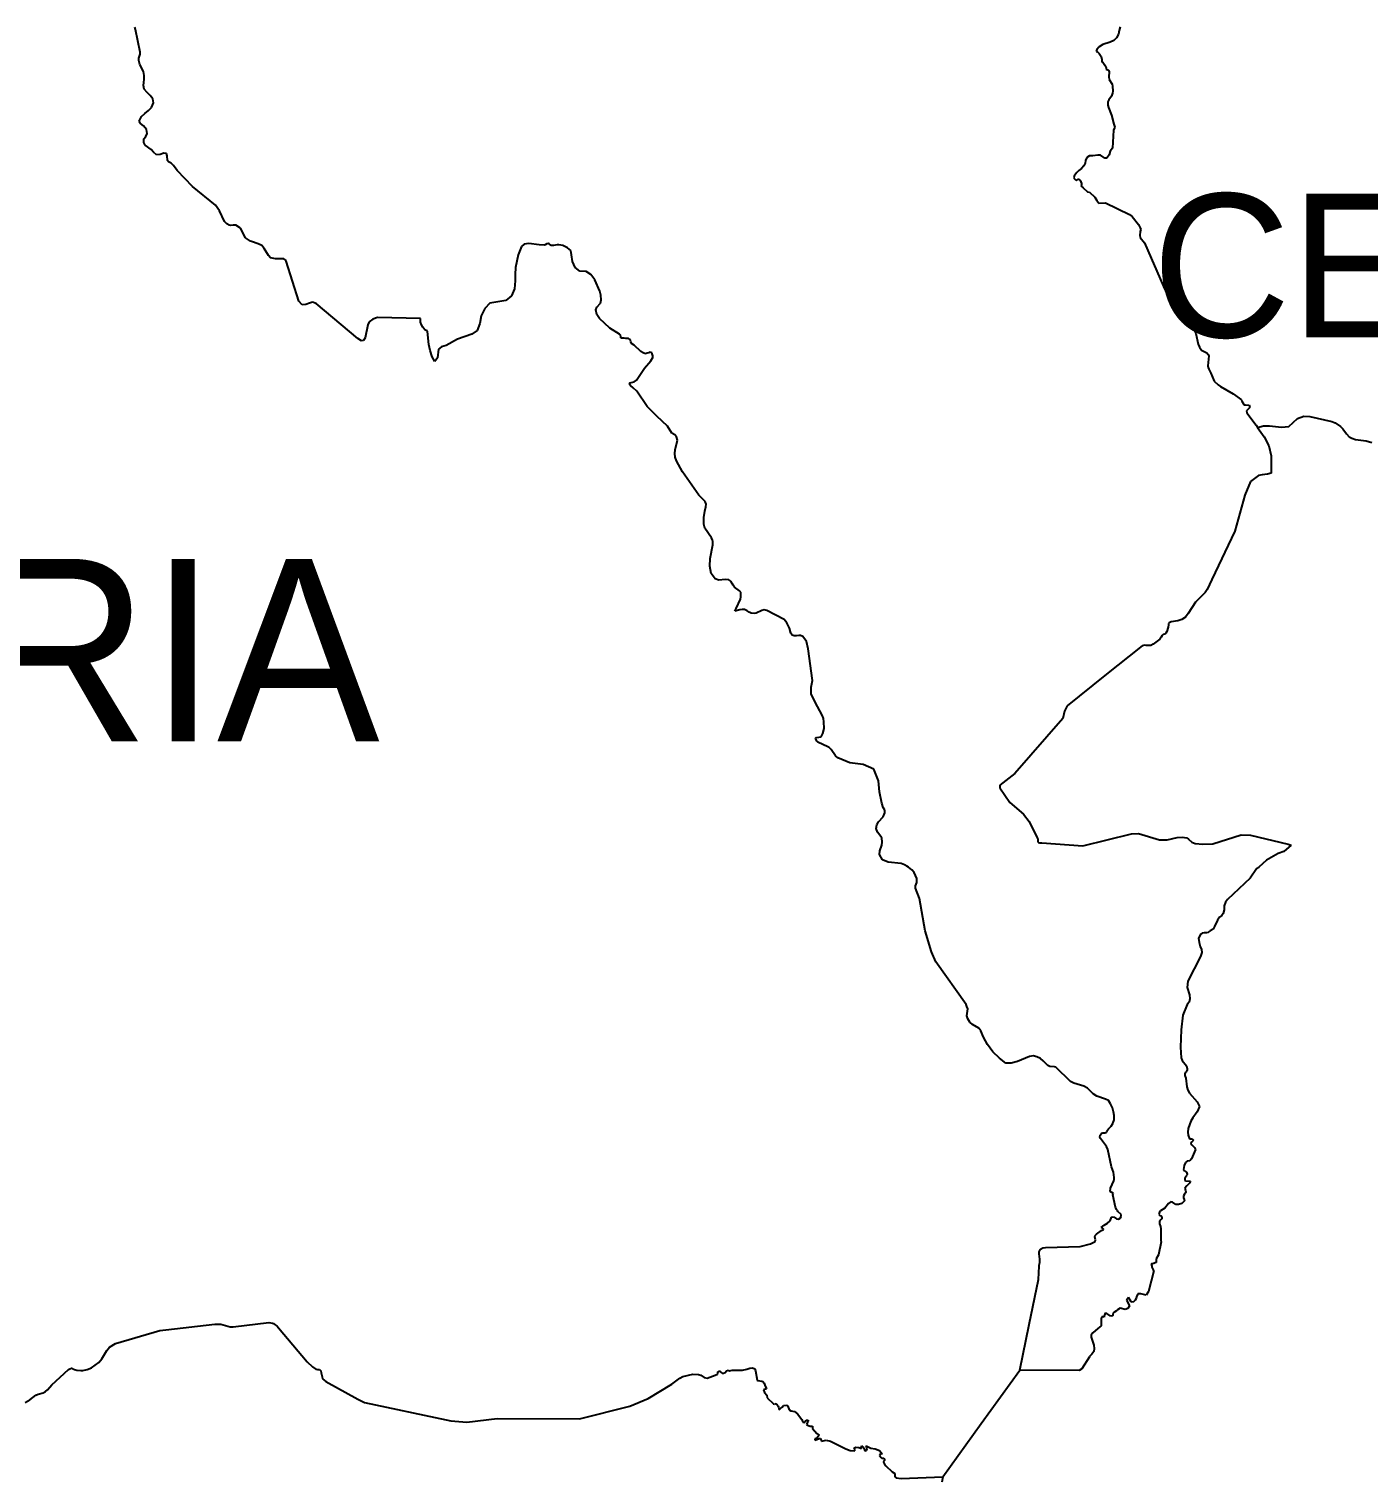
# Model space of a CAD drawing. Header units: metres. Extents: x 0 to 1325, y -1 to 773.
# Drawn here: x 692.54 to 721.92, y 335.6 to 367.42 of the extents above; entities that cross this region are included whole.
import ezdxf
from ezdxf.enums import TextEntityAlignment as Align

# ---------------------------------------------------------------- set-up
doc = ezdxf.new("R2010")
doc.units = ezdxf.units.M

msp = doc.modelspace()

# ---------------------------------------------------------------- linework, layer by layer
at = {"layer": 'SCORE'}
for points in [[(694.88, 367.408), (694.86, 367.458)], [(694.98, 366.908), (694.88, 367.408)], [(716.39, 367.228), (716.33, 367.168)], [(716.43, 367.308), (716.39, 367.228)], [(716.45, 367.388), (716.43, 367.308)], [(716.47, 367.468), (716.45, 367.388)], [(694.98, 366.868), (694.98, 366.908)], [(715.96, 366.968), (715.94, 366.928)], [(715.94, 366.928), (715.97, 366.918)], [(716.01, 367.028), (715.96, 366.968)], [(715.97, 366.918), (716.01, 366.878)], [(716.09, 367.078), (716.01, 367.028)], [(716.25, 367.128), (716.09, 367.078)], [(716.33, 367.168), (716.25, 367.128)], [(694.95, 366.778), (694.98, 366.868)], [(694.95, 366.728), (694.95, 366.778)], [(694.97, 366.638), (694.95, 366.728)], [(695.05, 366.488), (694.97, 366.638)], [(716.01, 366.878), (716.05, 366.818)], [(716.05, 366.818), (716.07, 366.748)], [(716.07, 366.748), (716.07, 366.698)], [(716.07, 366.698), (716.09, 366.688)], [(716.09, 366.688), (716.13, 366.628)], [(716.13, 366.628), (716.16, 366.568)], [(716.16, 366.568), (716.16, 366.538)], [(695.07, 366.398), (695.05, 366.488)], [(695.06, 366.248), (695.07, 366.318)], [(695.07, 366.318), (695.07, 366.398)], [(716.16, 366.538), (716.21, 366.518)], [(716.21, 366.518), (716.23, 366.478)], [(716.23, 366.478), (716.22, 366.368)], [(716.22, 366.368), (716.23, 366.308)], [(716.23, 366.308), (716.29, 366.208)], [(695.05, 366.178), (695.06, 366.248)], [(695.07, 366.098), (695.05, 366.178)], [(695.13, 366.028), (695.07, 366.098)], [(695.2, 365.958), (695.13, 366.028)], [(695.26, 365.888), (695.2, 365.958)], [(716.28, 365.948), (716.22, 365.868)], [(716.3, 366.008), (716.28, 365.948)], [(716.29, 366.208), (716.3, 366.168)], [(716.3, 366.168), (716.31, 366.058)], [(716.31, 366.058), (716.3, 366.008)], [(695.08, 365.568), (695.16, 365.628)], [(695.16, 365.628), (695.23, 365.698)], [(695.23, 365.698), (695.27, 365.798)], [(695.27, 365.798), (695.26, 365.888)], [(716.22, 365.868), (716.2, 365.818)], [(716.2, 365.818), (716.2, 365.748)], [(716.2, 365.748), (716.21, 365.698)], [(716.21, 365.698), (716.28, 365.528)], [(694.96, 365.398), (695.01, 365.498)], [(694.99, 365.348), (694.96, 365.398)], [(695.05, 365.298), (694.99, 365.348)], [(695.01, 365.498), (695.08, 365.568)], [(695.12, 365.218), (695.05, 365.298)], [(716.28, 365.528), (716.33, 365.328)], [(716.33, 365.328), (716.35, 365.268)], [(695.06, 365.008), (695.1, 365.058)], [(695.06, 364.928), (695.06, 365.008)], [(695.1, 365.058), (695.13, 365.128)], [(695.13, 365.128), (695.12, 365.218)], [(716.32, 365.198), (716.3, 364.808)], [(716.35, 365.268), (716.32, 365.198)], [(695.09, 364.868), (695.06, 364.928)], [(695.22, 364.778), (695.09, 364.868)], [(695.27, 364.718), (695.22, 364.778)], [(695.34, 364.658), (695.27, 364.718)], [(695.42, 364.668), (695.34, 364.658)], [(695.5, 364.698), (695.42, 364.668)], [(695.56, 364.688), (695.5, 364.698)], [(695.57, 364.638), (695.56, 364.688)], [(716.23, 364.658), (716.18, 364.588)], [(716.25, 364.738), (716.23, 364.658)], [(716.3, 364.808), (716.25, 364.738)], [(695.58, 364.538), (695.57, 364.638)], [(695.6, 364.508), (695.58, 364.538)], [(695.66, 364.478), (695.6, 364.508)], [(695.71, 364.428), (695.66, 364.478)], [(695.79, 364.318), (695.71, 364.428)], [(715.62, 364.358), (715.56, 364.318)], [(715.67, 364.418), (715.62, 364.358)], [(715.7, 364.478), (715.67, 364.418)], [(715.71, 364.538), (715.7, 364.478)], [(715.74, 364.598), (715.71, 364.538)], [(715.8, 364.638), (715.74, 364.598)], [(715.87, 364.638), (715.8, 364.638)], [(715.98, 364.648), (715.87, 364.638)], [(716.04, 364.648), (715.98, 364.648)], [(716.13, 364.588), (716.04, 364.648)], [(716.18, 364.588), (716.13, 364.588)], [(696.13, 363.968), (695.79, 364.318)], [(715.46, 364.188), (715.45, 364.158)], [(715.45, 364.158), (715.46, 364.138)], [(715.49, 364.238), (715.46, 364.188)], [(715.46, 364.138), (715.49, 364.108)], [(715.52, 364.268), (715.49, 364.238)], [(715.49, 364.108), (715.51, 364.098)], [(715.51, 364.098), (715.55, 364.128)], [(715.56, 364.318), (715.52, 364.268)], [(715.55, 364.128), (715.57, 364.128)], [(715.57, 364.128), (715.58, 364.118)], [(715.58, 364.118), (715.6, 364.088)], [(715.6, 364.088), (715.61, 364.068)], [(715.61, 364.068), (715.62, 364.028)], [(715.62, 364.028), (715.62, 364.008)], [(696.63, 363.558), (696.13, 363.968)], [(715.62, 363.988), (715.61, 363.978)], [(715.61, 363.978), (715.66, 363.938)], [(715.62, 364.008), (715.62, 363.988)], [(715.66, 363.938), (715.75, 363.848)], [(715.75, 363.848), (715.8, 363.838)], [(715.8, 363.838), (715.91, 363.728)], [(715.91, 363.728), (715.96, 363.658)], [(696.72, 363.428), (696.63, 363.558)], [(696.83, 363.198), (696.72, 363.428)], [(715.96, 363.658), (716, 363.598)], [(716, 363.598), (716.15, 363.608)], [(716.15, 363.608), (716.67, 363.348)], [(696.88, 363.148), (696.83, 363.198)], [(696.93, 363.118), (696.88, 363.148)], [(696.97, 363.108), (696.93, 363.118)], [(697.02, 363.118), (696.97, 363.108)], [(697.08, 363.118), (697.02, 363.118)], [(697.18, 363.048), (697.08, 363.118)], [(716.67, 363.348), (716.73, 363.308)], [(716.73, 363.308), (716.87, 363.128)], [(716.87, 363.128), (716.91, 363.058)], [(697.29, 362.838), (697.18, 363.048)], [(697.4, 362.768), (697.29, 362.838)], [(697.42, 362.758), (697.4, 362.768)], [(697.57, 362.708), (697.42, 362.758)], [(716.91, 362.978), (716.9, 362.888)], [(716.9, 362.888), (716.91, 362.848)], [(716.91, 363.058), (716.92, 363.018)], [(716.92, 363.018), (716.91, 362.978)], [(716.91, 362.848), (717, 362.728)], [(697.65, 362.668), (697.57, 362.708)], [(697.7, 362.608), (697.65, 362.668)], [(697.79, 362.448), (697.7, 362.608)], [(697.84, 362.398), (697.79, 362.448)], [(703.27, 362.468), (703.21, 362.188)], [(703.34, 362.648), (703.27, 362.468)], [(703.4, 362.698), (703.34, 362.648)], [(703.5, 362.718), (703.4, 362.698)], [(703.73, 362.688), (703.5, 362.718)], [(703.84, 362.678), (703.73, 362.688)], [(703.86, 362.688), (703.84, 362.678)], [(703.9, 362.708), (703.86, 362.688)], [(703.93, 362.718), (703.9, 362.708)], [(703.95, 362.708), (703.93, 362.718)], [(703.99, 362.668), (703.95, 362.708)], [(704, 362.668), (703.99, 362.668)], [(704.04, 362.668), (704, 362.668)], [(704.12, 362.688), (704.04, 362.668)], [(704.16, 362.688), (704.12, 362.688)], [(704.25, 362.668), (704.16, 362.688)], [(704.35, 362.618), (704.25, 362.668)], [(704.42, 362.558), (704.35, 362.618)], [(704.44, 362.468), (704.42, 362.558)], [(704.46, 362.318), (704.44, 362.468)], [(717, 362.728), (717.42, 361.768)], [(697.95, 362.378), (697.84, 362.398)], [(698, 362.378), (697.95, 362.378)], [(698.13, 362.378), (698, 362.378)], [(698.18, 362.338), (698.13, 362.378)], [(698.18, 362.328), (698.18, 362.338)], [(698.46, 361.448), (698.18, 362.328)], [(703.21, 362.188), (703.2, 362.038)], [(704.52, 362.188), (704.46, 362.318)], [(704.62, 362.108), (704.52, 362.188)], [(703.2, 361.898), (703.19, 361.718)], [(703.2, 362.038), (703.2, 361.898)], [(704.76, 362.098), (704.62, 362.108)], [(704.86, 362.038), (704.76, 362.098)], [(704.95, 361.918), (704.86, 362.038)], [(705.06, 361.668), (704.95, 361.918)], [(703.12, 361.568), (703, 361.468)], [(703.19, 361.718), (703.12, 361.568)], [(705.08, 361.578), (705.06, 361.668)], [(705.07, 361.408), (705.09, 361.478)], [(705.09, 361.478), (705.08, 361.578)], [(717.42, 361.768), (717.46, 361.678)], [(717.46, 361.678), (717.51, 361.628)], [(717.51, 361.628), (717.57, 361.578)], [(717.57, 361.578), (717.79, 361.468)], [(698.53, 361.368), (698.46, 361.448)], [(698.61, 361.378), (698.53, 361.368)], [(698.69, 361.408), (698.61, 361.378)], [(698.76, 361.428), (698.69, 361.408)], [(698.84, 361.398), (698.76, 361.428)], [(699.75, 360.628), (698.84, 361.398)], [(702.54, 361.288), (702.46, 361.128)], [(702.65, 361.408), (702.54, 361.288)], [(703, 361.468), (702.65, 361.408)], [(704.97, 361.258), (704.99, 361.318)], [(704.99, 361.158), (704.97, 361.258)], [(704.99, 361.318), (705.07, 361.408)], [(705.05, 361.068), (704.99, 361.158)], [(717.79, 361.468), (717.84, 361.438)], [(717.84, 361.438), (717.86, 361.378)], [(717.86, 361.378), (717.93, 361.218)], [(717.93, 361.218), (718, 361.058)], [(699.97, 360.928), (699.91, 360.648)], [(700, 360.998), (699.97, 360.928)], [(700.08, 361.058), (700, 360.998)], [(700.18, 361.088), (700.08, 361.058)], [(701.13, 361.068), (700.18, 361.088)], [(701.13, 360.988), (701.13, 361.068)], [(701.15, 360.928), (701.13, 360.988)], [(701.18, 360.878), (701.15, 360.928)], [(701.22, 360.818), (701.18, 360.878)], [(702.43, 360.958), (702.37, 360.808)], [(702.46, 361.128), (702.43, 360.958)], [(705.28, 360.858), (705.05, 361.068)], [(705.49, 360.728), (705.28, 360.858)], [(718, 361.058), (718.13, 360.738)], [(699.83, 360.578), (699.75, 360.628)], [(699.88, 360.588), (699.83, 360.578)], [(699.91, 360.648), (699.88, 360.588)], [(701.25, 360.808), (701.22, 360.818)], [(701.27, 360.798), (701.25, 360.808)], [(701.28, 360.788), (701.27, 360.798)], [(701.31, 360.498), (701.28, 360.788)], [(701.94, 360.618), (701.69, 360.478)], [(702.25, 360.728), (701.94, 360.618)], [(702.37, 360.808), (702.25, 360.728)], [(705.51, 360.708), (705.49, 360.728)], [(705.52, 360.658), (705.51, 360.708)], [(705.53, 360.638), (705.52, 360.658)], [(705.55, 360.638), (705.53, 360.638)], [(705.59, 360.638), (705.55, 360.638)], [(705.63, 360.628), (705.59, 360.638)], [(705.69, 360.628), (705.63, 360.628)], [(705.71, 360.618), (705.69, 360.628)], [(705.73, 360.588), (705.71, 360.618)], [(705.74, 360.558), (705.73, 360.588)], [(705.75, 360.518), (705.74, 360.558)], [(718.13, 360.738), (718.18, 360.508)], [(701.34, 360.368), (701.31, 360.498)], [(701.38, 360.228), (701.34, 360.368)], [(701.44, 360.128), (701.38, 360.228)], [(701.5, 360.208), (701.44, 360.128)], [(701.52, 360.398), (701.5, 360.208)], [(701.59, 360.448), (701.52, 360.398)], [(701.69, 360.478), (701.59, 360.448)], [(705.81, 360.488), (705.75, 360.518)], [(705.96, 360.348), (705.81, 360.488)], [(706.01, 360.318), (705.96, 360.348)], [(706.06, 360.298), (706.01, 360.318)], [(706.1, 360.308), (706.06, 360.298)], [(706.13, 360.318), (706.1, 360.308)], [(706.16, 360.328), (706.13, 360.318)], [(706.2, 360.318), (706.16, 360.328)], [(706.18, 360.138), (706.23, 360.228)], [(706.23, 360.228), (706.2, 360.318)], [(718.18, 360.508), (718.21, 360.438)], [(718.21, 360.438), (718.25, 360.378)], [(718.25, 360.378), (718.28, 360.358)], [(718.28, 360.358), (718.37, 360.318)], [(718.37, 360.318), (718.4, 360.278)], [(718.41, 360.248), (718.39, 360.028)], [(718.4, 360.278), (718.41, 360.248)], [(705.86, 359.718), (706.04, 359.978)], [(706.04, 359.978), (706.18, 360.138)], [(718.39, 360.028), (718.4, 359.998)], [(718.4, 359.998), (718.41, 359.958)], [(718.41, 359.958), (718.46, 359.868)], [(705.7, 359.638), (705.72, 359.658)], [(705.73, 359.598), (705.7, 359.638)], [(705.72, 359.658), (705.81, 359.678)], [(705.79, 359.548), (705.73, 359.598)], [(705.81, 359.678), (705.86, 359.718)], [(718.46, 359.868), (718.53, 359.698)], [(718.53, 359.698), (718.62, 359.618)], [(718.62, 359.618), (718.67, 359.578)], [(718.67, 359.578), (718.95, 359.418)], [(705.87, 359.478), (705.79, 359.548)], [(706.1, 359.138), (705.87, 359.478)], [(718.95, 359.418), (719.13, 359.288)], [(719.13, 359.288), (719.14, 359.258)], [(719.14, 359.258), (719.17, 359.198)], [(706.31, 358.928), (706.1, 359.138)], [(719.17, 359.198), (719.19, 359.178)], [(719.19, 359.178), (719.22, 359.178)], [(719.22, 359.178), (719.29, 359.168)], [(719.31, 359.118), (719.24, 359.048)], [(719.24, 359.048), (719.25, 358.998)], [(719.25, 358.998), (719.45, 358.728)], [(719.29, 359.168), (719.3, 359.168)], [(719.3, 359.168), (719.31, 359.118)], [(706.54, 358.708), (706.31, 358.928)], [(706.64, 358.558), (706.54, 358.708)], [(719.45, 358.728), (719.48, 358.678)], [(719.48, 358.678), (719.61, 358.718)], [(719.48, 358.678), (719.63, 358.478)], [(719.61, 358.718), (719.74, 358.718)], [(719.74, 358.718), (720.01, 358.688)], [(720.01, 358.688), (720.17, 358.698)], [(720.17, 358.698), (720.36, 358.878)], [(720.36, 358.878), (720.5, 358.928)], [(720.5, 358.928), (720.63, 358.918)], [(720.63, 358.918), (721.11, 358.808)], [(721.11, 358.808), (721.18, 358.778)], [(721.18, 358.778), (721.3, 358.698)], [(721.3, 358.698), (721.35, 358.648)], [(721.35, 358.648), (721.43, 358.538)], [(706.7, 358.518), (706.64, 358.558)], [(706.74, 358.478), (706.7, 358.518)], [(706.71, 358.188), (706.76, 358.398)], [(706.76, 358.398), (706.74, 358.478)], [(719.63, 358.478), (719.73, 358.278)], [(721.43, 358.538), (721.49, 358.478)], [(721.49, 358.478), (721.55, 358.448)], [(721.55, 358.448), (721.63, 358.418)], [(721.63, 358.418), (721.86, 358.388)], [(721.86, 358.388), (721.99, 358.348)], [(706.7, 358.108), (706.71, 358.188)], [(706.71, 358.028), (706.7, 358.108)], [(706.74, 357.948), (706.71, 358.028)], [(719.73, 358.278), (719.78, 358.058)], [(719.78, 358.058), (719.78, 357.678)], [(706.87, 357.708), (706.74, 357.948)], [(707.23, 357.198), (706.87, 357.708)], [(719.7, 357.658), (719.58, 357.638)], [(719.78, 357.678), (719.7, 357.658)], [(719.33, 357.498), (719.2, 357.198)], [(719.5, 357.628), (719.33, 357.498)], [(719.58, 357.638), (719.5, 357.628)], [(707.37, 357.058), (707.23, 357.198)], [(707.39, 356.998), (707.37, 357.058)], [(719.2, 357.198), (718.98, 356.408)], [(707.34, 356.708), (707.36, 356.848)], [(707.34, 356.558), (707.34, 356.708)], [(707.36, 356.848), (707.38, 356.938)], [(707.38, 356.938), (707.39, 356.998)], [(707.36, 356.468), (707.34, 356.558)], [(707.51, 356.258), (707.36, 356.468)], [(718.98, 356.408), (718.48, 355.348)], [(707.48, 355.808), (707.54, 356.108)], [(707.53, 356.208), (707.51, 356.258)], [(707.54, 356.178), (707.53, 356.208)], [(707.54, 356.108), (707.54, 356.178)], [(707.47, 355.638), (707.48, 355.808)], [(707.5, 355.478), (707.47, 355.638)], [(707.59, 355.358), (707.5, 355.478)], [(707.67, 355.328), (707.59, 355.358)], [(707.81, 355.348), (707.67, 355.328)], [(707.89, 355.338), (707.81, 355.348)], [(707.93, 355.308), (707.89, 355.338)], [(707.96, 355.258), (707.93, 355.308)], [(707.98, 355.218), (707.96, 355.258)], [(708.01, 355.178), (707.98, 355.218)], [(708.12, 355.098), (708.01, 355.178)], [(718.38, 355.128), (718.33, 355.058)], [(718.48, 355.348), (718.38, 355.128)], [(708.05, 354.708), (708.14, 354.918)], [(708.15, 355.068), (708.12, 355.098)], [(708.14, 354.918), (708.15, 354.968)], [(708.15, 354.968), (708.15, 355.068)], [(718.12, 354.848), (717.96, 354.598)], [(718.33, 355.058), (718.12, 354.848)], [(708.02, 354.648), (708.05, 354.708)], [(708.13, 354.678), (708.02, 354.648)], [(708.18, 354.688), (708.13, 354.678)], [(708.23, 354.688), (708.18, 354.688)], [(708.29, 354.658), (708.23, 354.688)], [(708.33, 354.628), (708.29, 354.658)], [(708.38, 354.608), (708.33, 354.628)], [(708.44, 354.598), (708.38, 354.608)], [(708.49, 354.608), (708.44, 354.598)], [(708.61, 354.668), (708.49, 354.608)], [(708.66, 354.678), (708.61, 354.668)], [(708.72, 354.668), (708.66, 354.678)], [(709.1, 354.468), (708.72, 354.668)], [(717.9, 354.518), (717.82, 354.468)], [(717.96, 354.598), (717.9, 354.518)], [(709.16, 354.398), (709.1, 354.468)], [(709.22, 354.278), (709.16, 354.398)], [(709.25, 354.168), (709.22, 354.278)], [(709.28, 354.128), (709.25, 354.168)], [(717.47, 354.168), (717.44, 354.148)], [(717.49, 354.208), (717.47, 354.168)], [(717.52, 354.298), (717.49, 354.208)], [(717.53, 354.348), (717.52, 354.298)], [(717.54, 354.398), (717.53, 354.378)], [(717.53, 354.378), (717.53, 354.348)], [(717.59, 354.418), (717.54, 354.398)], [(717.73, 354.438), (717.59, 354.418)], [(717.82, 354.468), (717.73, 354.438)], [(709.32, 354.108), (709.28, 354.128)], [(709.37, 354.108), (709.32, 354.108)], [(709.42, 354.118), (709.37, 354.108)], [(709.46, 354.118), (709.42, 354.118)], [(709.51, 354.098), (709.46, 354.118)], [(709.59, 353.988), (709.51, 354.098)], [(709.63, 353.828), (709.59, 353.988)], [(716.95, 353.888), (716.13, 353.238)], [(717.01, 353.908), (716.95, 353.888)], [(717.04, 353.898), (717.01, 353.908)], [(717.08, 353.898), (717.04, 353.898)], [(717.11, 353.898), (717.08, 353.898)], [(717.14, 353.898), (717.11, 353.898)], [(717.19, 353.928), (717.14, 353.898)], [(717.34, 354.038), (717.19, 353.928)], [(717.37, 354.078), (717.34, 354.038)], [(717.39, 354.118), (717.37, 354.078)], [(717.41, 354.138), (717.39, 354.118)], [(717.44, 354.148), (717.41, 354.138)], [(709.72, 353.128), (709.63, 353.828)], [(716.13, 353.238), (715.31, 352.578)], [(709.69, 352.988), (709.72, 353.128)], [(709.69, 352.838), (709.69, 352.988)], [(709.77, 352.668), (709.69, 352.838)], [(709.94, 352.358), (709.77, 352.668)], [(715.31, 352.578), (715.25, 352.458)], [(709.96, 352.298), (709.94, 352.358)], [(709.97, 352.228), (709.96, 352.298)], [(715.21, 352.298), (714.16, 351.088)], [(715.25, 352.458), (715.21, 352.298)], [(709.91, 351.898), (709.95, 351.968)], [(709.95, 351.968), (709.98, 352.078)], [(709.98, 352.078), (709.97, 352.228)], [(709.79, 351.868), (709.81, 351.878)], [(709.82, 351.798), (709.79, 351.868)], [(709.81, 351.878), (709.91, 351.898)], [(709.84, 351.778), (709.82, 351.798)], [(710.06, 351.678), (709.84, 351.778)], [(710.09, 351.658), (710.06, 351.678)], [(710.13, 351.618), (710.09, 351.658)], [(710.23, 351.478), (710.13, 351.618)], [(710.28, 351.438), (710.23, 351.478)], [(710.54, 351.328), (710.28, 351.438)], [(710.83, 351.288), (710.54, 351.328)], [(711.07, 351.188), (710.83, 351.288)], [(711.17, 350.928), (711.07, 351.188)], [(714.16, 351.088), (713.83, 350.838)], [(711.19, 350.688), (711.17, 350.928)], [(711.24, 350.438), (711.19, 350.688)], [(713.83, 350.838), (713.83, 350.778)], [(713.83, 350.778), (714.05, 350.458)], [(711.27, 350.348), (711.24, 350.438)], [(711.31, 350.288), (711.27, 350.348)], [(714.05, 350.458), (714.35, 350.198)], [(711.13, 349.968), (711.17, 350.028)], [(711.17, 350.028), (711.27, 350.138)], [(711.27, 350.138), (711.31, 350.228)], [(711.31, 350.228), (711.31, 350.288)], [(714.35, 350.198), (714.47, 350.038)], [(714.47, 350.038), (714.65, 349.678)], [(711.12, 349.888), (711.13, 349.968)], [(711.15, 349.808), (711.12, 349.888)], [(711.24, 349.678), (711.15, 349.808)], [(715.65, 349.508), (716.72, 349.768)], [(716.72, 349.768), (716.87, 349.778)], [(716.87, 349.778), (717.33, 349.638)], [(718.5, 349.548), (719.12, 349.748)], [(719.12, 349.748), (719.33, 349.738)], [(719.33, 349.738), (720.15, 349.538)], [(711.19, 349.318), (711.2, 349.398)], [(711.2, 349.398), (711.24, 349.518)], [(711.25, 349.588), (711.24, 349.678)], [(711.24, 349.518), (711.25, 349.588)], [(714.65, 349.678), (714.66, 349.648)], [(714.66, 349.648), (714.66, 349.608)], [(714.66, 349.608), (714.67, 349.578)], [(714.67, 349.578), (714.7, 349.568)], [(714.7, 349.568), (714.75, 349.568)], [(714.75, 349.568), (715.65, 349.508)], [(717.33, 349.638), (717.5, 349.638)], [(717.5, 349.638), (717.72, 349.688)], [(717.72, 349.688), (717.83, 349.698)], [(717.83, 349.698), (717.93, 349.678)], [(717.93, 349.678), (717.97, 349.648)], [(717.97, 349.648), (718.04, 349.588)], [(718.04, 349.588), (718.08, 349.568)], [(718.08, 349.568), (718.11, 349.558)], [(718.11, 349.558), (718.28, 349.538)], [(718.28, 349.538), (718.5, 349.548)], [(720.22, 349.518), (720.06, 349.378)], [(720.15, 349.538), (720.22, 349.518)], [(711.26, 349.198), (711.19, 349.318)], [(711.38, 349.148), (711.26, 349.198)], [(711.67, 349.118), (711.38, 349.148)], [(711.74, 349.088), (711.67, 349.118)], [(711.79, 349.058), (711.74, 349.088)], [(719.68, 349.188), (719.51, 349.038)], [(719.93, 349.338), (719.68, 349.188)], [(720.06, 349.378), (719.93, 349.338)], [(711.83, 349.038), (711.79, 349.058)], [(711.9, 348.978), (711.83, 349.038)], [(711.95, 348.918), (711.9, 348.978)], [(712.01, 348.788), (711.95, 348.918)], [(712.01, 348.738), (712.01, 348.788)], [(719.32, 348.798), (718.82, 348.328)], [(719.46, 348.998), (719.32, 348.798)], [(719.51, 349.028), (719.46, 348.998)], [(719.51, 349.038), (719.51, 349.028)], [(711.98, 348.628), (712.01, 348.698)], [(711.98, 348.578), (711.98, 348.628)], [(712.07, 348.348), (711.98, 348.578)], [(712.01, 348.698), (712.01, 348.738)], [(712.19, 347.638), (712.07, 348.348)], [(718.78, 348.268), (718.75, 348.188)], [(718.75, 348.188), (718.75, 348.098)], [(718.82, 348.328), (718.78, 348.268)], [(718.6, 347.878), (718.54, 347.738)], [(718.65, 347.938), (718.6, 347.878)], [(718.7, 347.978), (718.65, 347.938)], [(718.73, 348.018), (718.7, 347.978)], [(718.75, 348.098), (718.73, 348.018)], [(712.33, 347.178), (712.19, 347.638)], [(718.22, 347.548), (718.19, 347.478)], [(718.19, 347.478), (718.2, 347.388)], [(718.24, 347.568), (718.22, 347.548)], [(718.27, 347.588), (718.24, 347.568)], [(718.31, 347.598), (718.27, 347.588)], [(718.36, 347.598), (718.31, 347.598)], [(718.4, 347.608), (718.36, 347.598)], [(718.42, 347.628), (718.4, 347.608)], [(718.44, 347.638), (718.42, 347.628)], [(718.51, 347.678), (718.44, 347.638)], [(718.54, 347.738), (718.51, 347.678)], [(712.43, 346.958), (712.33, 347.178)], [(718.2, 347.388), (718.22, 347.298)], [(718.22, 347.298), (718.25, 347.228)], [(718.26, 347.168), (718.23, 347.078)], [(718.25, 347.228), (718.26, 347.168)], [(713.09, 346.028), (712.43, 346.958)], [(718.23, 347.078), (717.95, 346.538)], [(717.95, 346.538), (717.94, 346.398)], [(717.94, 346.398), (717.99, 346.238)], [(717.99, 346.238), (718, 346.148)], [(713.11, 345.978), (713.09, 346.028)], [(713.13, 345.928), (713.11, 345.978)], [(713.11, 345.778), (713.13, 345.928)], [(717.94, 346.028), (717.84, 345.788)], [(717.98, 346.078), (717.94, 346.028)], [(718, 346.148), (717.98, 346.078)], [(713.13, 345.708), (713.11, 345.778)], [(713.17, 345.638), (713.13, 345.708)], [(713.23, 345.588), (713.17, 345.638)], [(713.37, 345.508), (713.23, 345.588)], [(717.84, 345.788), (717.81, 345.468)], [(713.41, 345.448), (713.37, 345.508)], [(713.47, 345.308), (713.41, 345.448)], [(713.56, 345.148), (713.47, 345.308)], [(717.81, 345.468), (717.79, 345.088)], [(713.68, 344.988), (713.56, 345.148)], [(713.82, 344.848), (713.68, 344.988)], [(717.79, 345.088), (717.81, 344.858)], [(713.96, 344.738), (713.82, 344.848)], [(714.08, 344.738), (713.96, 344.738)], [(714.22, 344.778), (714.08, 344.738)], [(714.48, 344.888), (714.22, 344.778)], [(714.56, 344.898), (714.48, 344.888)], [(714.64, 344.878), (714.56, 344.898)], [(714.72, 344.838), (714.64, 344.878)], [(714.78, 344.788), (714.72, 344.838)], [(714.88, 344.688), (714.78, 344.788)], [(714.93, 344.668), (714.88, 344.688)], [(715.03, 344.658), (714.93, 344.668)], [(715.06, 344.648), (715.03, 344.658)], [(715.38, 344.338), (715.06, 344.648)], [(717.81, 344.858), (717.83, 344.798)], [(717.83, 344.798), (717.92, 344.678)], [(717.92, 344.678), (717.94, 344.618)], [(717.94, 344.618), (717.94, 344.578)], [(715.45, 344.298), (715.38, 344.338)], [(715.67, 344.238), (715.45, 344.298)], [(717.9, 344.538), (717.89, 344.508)], [(717.89, 344.508), (717.89, 344.468)], [(717.89, 344.468), (717.91, 344.408)], [(717.92, 344.558), (717.9, 344.538)], [(717.91, 344.408), (717.93, 344.218)], [(717.94, 344.578), (717.92, 344.558)], [(715.75, 344.188), (715.67, 344.238)], [(715.88, 344.068), (715.75, 344.188)], [(715.96, 344.018), (715.88, 344.068)], [(716.15, 343.948), (715.96, 344.018)], [(717.93, 344.218), (717.95, 344.148)], [(717.95, 344.148), (717.99, 344.078)], [(717.99, 344.078), (718.16, 343.888)], [(716.21, 343.918), (716.15, 343.948)], [(716.26, 343.848), (716.21, 343.918)], [(716.3, 343.758), (716.26, 343.848)], [(716.32, 343.668), (716.3, 343.758)], [(716.34, 343.588), (716.32, 343.668)], [(718.16, 343.668), (718.06, 343.538)], [(718.16, 343.888), (718.21, 343.788)], [(718.21, 343.788), (718.16, 343.668)], [(716.21, 343.298), (716.27, 343.358)], [(716.27, 343.358), (716.31, 343.418)], [(716.31, 343.418), (716.34, 343.498)], [(716.34, 343.498), (716.34, 343.588)], [(718.02, 343.468), (717.96, 343.308)], [(718.06, 343.538), (718.02, 343.468)], [(716.02, 343.118), (716.03, 343.158)], [(716.04, 343.088), (716.02, 343.118)], [(716.03, 343.158), (716.06, 343.198)], [(716.17, 342.908), (716.04, 343.088)], [(716.06, 343.198), (716.08, 343.208)], [(716.08, 343.208), (716.14, 343.208)], [(716.14, 343.208), (716.17, 343.218)], [(716.17, 343.218), (716.18, 343.248)], [(716.18, 343.248), (716.19, 343.268)], [(716.19, 343.268), (716.21, 343.298)], [(717.96, 343.308), (717.95, 343.228)], [(717.95, 343.228), (717.96, 343.158)], [(717.96, 343.158), (717.99, 343.078)], [(717.99, 343.078), (718, 343.078)], [(718, 343.078), (718.03, 343.078)], [(718.06, 343.028), (718.02, 342.998)], [(718.03, 343.078), (718.05, 343.078)], [(718.05, 343.078), (718.07, 343.058)], [(718.07, 343.058), (718.06, 343.028)], [(716.2, 342.848), (716.17, 342.908)], [(716.28, 342.468), (716.2, 342.848)], [(718.02, 342.998), (718.02, 342.978)], [(718.02, 342.978), (718.04, 342.948)], [(718.12, 342.848), (718.03, 342.638)], [(718.04, 342.948), (718.1, 342.888)], [(718.1, 342.888), (718.12, 342.848)], [(716.32, 342.348), (716.28, 342.468)], [(717.87, 342.498), (717.86, 342.408)], [(717.86, 342.408), (717.88, 342.378)], [(717.9, 342.558), (717.87, 342.498)], [(717.94, 342.588), (717.9, 342.558)], [(718, 342.598), (717.94, 342.588)], [(718.03, 342.638), (718, 342.598)], [(716.26, 341.998), (716.33, 342.158)], [(716.34, 342.228), (716.32, 342.348)], [(716.33, 342.158), (716.34, 342.198)], [(716.34, 342.198), (716.34, 342.228)], [(717.88, 342.378), (717.92, 342.348)], [(717.91, 342.258), (717.89, 342.218)], [(717.89, 342.218), (717.89, 342.178)], [(717.89, 342.178), (717.9, 342.158)], [(717.9, 342.158), (718.01, 342.148)], [(717.93, 342.278), (717.91, 342.258)], [(717.92, 342.348), (717.94, 342.308)], [(717.94, 342.308), (717.93, 342.278)], [(717.99, 342.108), (717.93, 342.048)], [(718.01, 342.148), (717.99, 342.108)], [(716.25, 341.928), (716.26, 341.998)], [(716.32, 341.878), (716.25, 341.928)], [(716.31, 341.848), (716.32, 341.878)], [(716.37, 341.578), (716.31, 341.848)], [(717.88, 341.868), (717.86, 341.828)], [(717.86, 341.828), (717.86, 341.788)], [(717.86, 341.788), (717.87, 341.748)], [(717.87, 341.748), (717.89, 341.728)], [(717.9, 341.898), (717.88, 341.868)], [(717.93, 342.048), (717.89, 341.998)], [(717.89, 341.998), (717.9, 341.948)], [(717.9, 341.948), (717.91, 341.918)], [(717.91, 341.918), (717.9, 341.898)], [(716.39, 341.528), (716.37, 341.578)], [(716.41, 341.508), (716.39, 341.528)], [(716.42, 341.488), (716.41, 341.508)], [(716.49, 341.418), (716.42, 341.488)], [(717.33, 341.468), (717.32, 341.418)], [(717.35, 341.498), (717.33, 341.468)], [(717.45, 341.558), (717.35, 341.498)], [(717.53, 341.658), (717.45, 341.558)], [(717.58, 341.698), (717.53, 341.658)], [(717.62, 341.688), (717.58, 341.698)], [(717.69, 341.638), (717.62, 341.688)], [(717.75, 341.638), (717.69, 341.638)], [(717.82, 341.658), (717.75, 341.638)], [(717.89, 341.728), (717.82, 341.658)], [(716.05, 341.138), (716.12, 341.188)], [(716.08, 341.118), (716.05, 341.138)], [(716.1, 341.108), (716.08, 341.118)], [(716.12, 341.188), (716.19, 341.228)], [(716.19, 341.228), (716.25, 341.278)], [(716.25, 341.278), (716.28, 341.358)], [(716.28, 341.358), (716.3, 341.368)], [(716.3, 341.368), (716.34, 341.358)], [(716.34, 341.358), (716.39, 341.328)], [(716.39, 341.328), (716.43, 341.318)], [(716.43, 341.318), (716.47, 341.338)], [(716.47, 341.338), (716.49, 341.378)], [(716.49, 341.378), (716.49, 341.418)], [(717.32, 341.418), (717.34, 341.398)], [(717.34, 341.288), (717.33, 341.268)], [(717.33, 341.268), (717.33, 341.218)], [(717.33, 341.218), (717.35, 341.158)], [(717.34, 341.398), (717.37, 341.388)], [(717.36, 341.308), (717.34, 341.288)], [(717.35, 341.158), (717.36, 341.108)], [(717.38, 341.328), (717.36, 341.308)], [(717.37, 341.388), (717.38, 341.368)], [(717.38, 341.368), (717.38, 341.328)], [(715.82, 340.778), (715.92, 340.828)], [(715.91, 340.928), (715.92, 340.958)], [(715.93, 340.868), (715.91, 340.928)], [(715.92, 340.958), (715.95, 340.988)], [(715.92, 340.828), (715.93, 340.868)], [(715.95, 340.988), (716.06, 341.068)], [(716.06, 341.068), (716.1, 341.088)], [(716.1, 341.088), (716.1, 341.108)], [(717.37, 340.818), (717.31, 340.538)], [(717.36, 341.108), (717.36, 340.848)], [(717.36, 340.848), (717.37, 340.818)], [(714.69, 340.598), (714.72, 340.658)], [(714.69, 340.558), (714.69, 340.598)], [(714.71, 340.438), (714.69, 340.558)], [(714.72, 340.658), (714.77, 340.688)], [(714.77, 340.688), (714.83, 340.698)], [(714.83, 340.698), (715.59, 340.718)], [(715.59, 340.718), (715.82, 340.778)], [(717.31, 340.538), (717.26, 340.448)], [(714.68, 339.998), (714.69, 340.288)], [(714.69, 340.308), (714.71, 340.368)], [(714.69, 340.288), (714.69, 340.308)], [(714.71, 340.368), (714.71, 340.438)], [(717.21, 340.188), (717.09, 339.728)], [(717.16, 340.338), (717.15, 340.328)], [(717.15, 340.328), (717.16, 340.288)], [(717.18, 340.338), (717.16, 340.338)], [(717.16, 340.288), (717.16, 340.268)], [(717.16, 340.268), (717.19, 340.208)], [(717.2, 340.348), (717.18, 340.338)], [(717.19, 340.208), (717.21, 340.188)], [(717.21, 340.348), (717.2, 340.348)], [(717.24, 340.358), (717.21, 340.348)], [(717.26, 340.368), (717.24, 340.358)], [(717.26, 340.448), (717.26, 340.428)], [(717.26, 340.428), (717.26, 340.388)], [(717.26, 340.388), (717.26, 340.368)], [(714.47, 339.008), (714.68, 339.998)], [(716.65, 339.598), (716.61, 339.538)], [(716.61, 339.538), (716.67, 339.418)], [(716.71, 339.508), (716.65, 339.598)], [(716.8, 339.538), (716.76, 339.508)], [(716.82, 339.578), (716.8, 339.538)], [(716.83, 339.618), (716.82, 339.578)], [(716.86, 339.678), (716.83, 339.618)], [(716.92, 339.678), (716.86, 339.678)], [(717.04, 339.648), (716.92, 339.678)], [(717.09, 339.728), (717.04, 339.648)], [(716.13, 339.238), (716.12, 339.198)], [(716.15, 339.258), (716.13, 339.238)], [(716.18, 339.248), (716.15, 339.258)], [(716.25, 339.198), (716.18, 339.248)], [(716.31, 339.218), (716.3, 339.198)], [(716.33, 339.268), (716.31, 339.248)], [(716.31, 339.248), (716.31, 339.218)], [(716.39, 339.308), (716.33, 339.268)], [(716.41, 339.328), (716.39, 339.308)], [(716.47, 339.368), (716.41, 339.328)], [(716.58, 339.338), (716.47, 339.368)], [(716.64, 339.358), (716.58, 339.338)], [(716.67, 339.418), (716.64, 339.358)], [(716.73, 339.498), (716.71, 339.508)], [(716.76, 339.508), (716.73, 339.498)], [(695.41, 338.878), (695.54, 338.888)], [(695.54, 338.888), (696.62, 339.018)], [(696.62, 339.018), (696.75, 339.018)], [(696.75, 339.018), (696.95, 338.958)], [(696.95, 338.958), (697.02, 338.958)], [(697.02, 338.958), (697.8, 339.048)], [(697.8, 339.048), (697.88, 339.038)], [(697.88, 339.038), (697.9, 339.028)], [(697.9, 339.028), (697.94, 338.998)], [(697.94, 338.998), (697.98, 338.968)], [(697.98, 338.968), (698.01, 338.938)], [(698.01, 338.938), (698.64, 338.188)], [(714.27, 338.008), (714.47, 339.008)], [(715.98, 338.918), (715.87, 338.828)], [(716.05, 338.978), (715.98, 338.918)], [(716.06, 339.158), (716.05, 339.128)], [(716.05, 339.128), (716.05, 338.978)], [(716.07, 339.178), (716.06, 339.158)], [(716.09, 339.178), (716.07, 339.178)], [(716.12, 339.168), (716.09, 339.178)], [(716.12, 339.198), (716.12, 339.168)], [(716.28, 339.188), (716.25, 339.198)], [(716.3, 339.198), (716.28, 339.188)], [(694.31, 338.508), (694.44, 338.588)], [(694.44, 338.588), (695.41, 338.878)], [(715.87, 338.828), (715.83, 338.778)], [(715.83, 338.778), (715.83, 338.728)], [(715.83, 338.728), (715.89, 338.558)], [(694.07, 338.178), (694.14, 338.258)], [(694.14, 338.258), (694.25, 338.438)], [(694.25, 338.438), (694.31, 338.508)], [(715.8, 338.298), (715.63, 338.038)], [(715.85, 338.358), (715.8, 338.308)], [(715.8, 338.308), (715.8, 338.298)], [(715.89, 338.418), (715.85, 338.358)], [(715.89, 338.558), (715.9, 338.478)], [(715.9, 338.478), (715.89, 338.418)], [(693.04, 337.688), (693.41, 338.018)], [(693.41, 338.018), (693.44, 338.038)], [(693.44, 338.038), (693.47, 338.048)], [(693.47, 338.048), (693.49, 338.048)], [(693.49, 338.048), (693.5, 338.038)], [(693.5, 338.038), (693.54, 338.018)], [(693.54, 338.018), (693.59, 338.008)], [(693.59, 338.008), (693.68, 337.998)], [(693.68, 337.998), (693.72, 337.998)], [(693.72, 337.998), (693.82, 338.018)], [(693.82, 338.018), (693.91, 338.058)], [(693.91, 338.058), (694.07, 338.178)], [(698.64, 338.188), (698.76, 338.078)], [(698.76, 338.078), (698.83, 338.028)], [(698.83, 338.028), (698.87, 338.018)], [(698.87, 338.018), (698.89, 338.018)], [(698.89, 338.018), (698.91, 338.018)], [(698.91, 338.018), (698.94, 337.988)], [(698.94, 337.988), (698.95, 337.948)], [(698.95, 337.948), (698.97, 337.858)], [(707.64, 337.918), (707.65, 337.948)], [(707.65, 337.968), (707.66, 337.978)], [(707.65, 337.948), (707.65, 337.968)], [(707.66, 337.978), (707.69, 337.988)], [(707.69, 337.988), (707.7, 337.978)], [(707.7, 337.978), (707.72, 337.958)], [(707.72, 337.958), (707.74, 337.938)], [(707.74, 337.938), (707.77, 337.938)], [(707.77, 337.938), (707.81, 337.958)], [(707.81, 337.958), (707.84, 337.988)], [(707.84, 337.988), (707.87, 338.008)], [(707.87, 338.008), (707.9, 337.988)], [(707.9, 337.988), (707.96, 338.008)], [(707.96, 338.008), (708.09, 338.008)], [(708.09, 338.008), (708.19, 338.008)], [(708.19, 338.008), (708.28, 338.028)], [(708.28, 338.028), (708.35, 338.048)], [(708.35, 338.048), (708.41, 338.058)], [(708.41, 338.058), (708.46, 338.038)], [(708.46, 338.038), (708.47, 337.988)], [(708.47, 337.988), (708.51, 337.788)], [(713.42, 336.838), (714.27, 338.008)], [(715.57, 337.998), (714.27, 338.008)], [(715.63, 338.038), (715.57, 337.998)], [(692.95, 337.578), (693.04, 337.688)], [(698.97, 337.858), (698.98, 337.818)], [(698.98, 337.818), (699.05, 337.758)], [(699.05, 337.758), (699.75, 337.368)], [(706.12, 337.388), (706.64, 337.698)], [(706.64, 337.698), (706.81, 337.828)], [(706.81, 337.828), (706.88, 337.868)], [(706.88, 337.868), (707.1, 337.918)], [(707.1, 337.918), (707.22, 337.908)], [(707.22, 337.908), (707.27, 337.898)], [(707.27, 337.898), (707.35, 337.848)], [(707.35, 337.848), (707.41, 337.828)], [(707.41, 337.828), (707.59, 337.898)], [(707.59, 337.898), (707.64, 337.918)], [(708.51, 337.788), (708.52, 337.778)], [(708.52, 337.778), (708.61, 337.768)], [(708.61, 337.768), (708.63, 337.758)], [(708.63, 337.758), (708.66, 337.718)], [(708.66, 337.718), (708.68, 337.678)], [(708.68, 337.678), (708.71, 337.598)], [(692.46, 337.298), (692.56, 337.358)], [(692.56, 337.358), (692.69, 337.458)], [(692.69, 337.458), (692.74, 337.478)], [(692.74, 337.478), (692.85, 337.508)], [(692.85, 337.508), (692.9, 337.538)], [(692.9, 337.538), (692.95, 337.578)], [(699.75, 337.368), (699.9, 337.298)], [(699.9, 337.298), (701.69, 336.918)], [(705.72, 337.218), (706.12, 337.388)], [(708.71, 337.598), (708.65, 337.578)], [(708.65, 337.578), (708.67, 337.518)], [(708.67, 337.518), (708.72, 337.458)], [(708.72, 337.458), (708.73, 337.398)], [(708.73, 337.398), (708.87, 337.268)], [(704.61, 336.938), (705.72, 337.218)], [(708.87, 337.268), (708.89, 337.258)], [(708.89, 337.258), (708.9, 337.278)], [(708.9, 337.278), (708.92, 337.268)], [(708.92, 337.268), (708.95, 337.248)], [(708.95, 337.248), (708.97, 337.218)], [(708.97, 337.218), (708.98, 337.198)], [(708.98, 337.198), (708.99, 337.138)], [(708.99, 337.138), (709.02, 337.168)], [(709.02, 337.168), (709.06, 337.198)], [(709.06, 337.198), (709.09, 337.228)], [(709.09, 337.228), (709.15, 337.238)], [(709.15, 337.238), (709.18, 337.218)], [(709.18, 337.218), (709.21, 337.138)], [(709.21, 337.138), (709.25, 337.118)], [(709.25, 337.118), (709.33, 337.098)], [(709.33, 337.098), (709.39, 337.048)], [(709.39, 337.048), (709.49, 336.928)], [(701.69, 336.918), (701.79, 336.898)], [(701.79, 336.898), (702.14, 336.868)], [(702.14, 336.868), (702.81, 336.948)], [(702.81, 336.948), (704.61, 336.938)], [(709.49, 336.928), (709.51, 336.868)], [(709.51, 336.868), (709.52, 336.868)], [(709.52, 336.868), (709.53, 336.858)], [(709.53, 336.858), (709.55, 336.868)], [(709.55, 336.868), (709.57, 336.898)], [(709.57, 336.898), (709.58, 336.908)], [(709.58, 336.908), (709.63, 336.908)], [(709.61, 336.868), (709.59, 336.818)], [(709.59, 336.818), (709.6, 336.808)], [(709.6, 336.808), (709.65, 336.788)], [(709.63, 336.888), (709.61, 336.868)], [(709.63, 336.908), (709.63, 336.888)], [(709.65, 336.788), (709.67, 336.778)], [(709.67, 336.778), (709.68, 336.778)], [(709.68, 336.778), (709.71, 336.778)], [(709.71, 336.778), (709.72, 336.778)], [(709.72, 336.778), (709.72, 336.768)], [(709.72, 336.768), (709.72, 336.738)], [(709.72, 336.738), (709.72, 336.728)], [(709.72, 336.728), (709.82, 336.618)], [(712.58, 335.668), (713.42, 336.838)], [(709.8, 336.508), (709.77, 336.498)], [(709.77, 336.498), (709.77, 336.468)], [(709.77, 336.468), (709.82, 336.488)], [(709.82, 336.518), (709.8, 336.508)], [(709.82, 336.618), (709.87, 336.578)], [(709.85, 336.548), (709.82, 336.518)], [(709.82, 336.488), (709.87, 336.508)], [(709.87, 336.578), (709.85, 336.548)], [(709.87, 336.508), (709.9, 336.508)], [(709.9, 336.508), (709.92, 336.448)], [(709.92, 336.448), (710.02, 336.468)], [(710.02, 336.468), (710.12, 336.448)], [(710.12, 336.448), (710.45, 336.278)], [(710.8, 336.308), (710.8, 336.348)], [(710.8, 336.348), (710.83, 336.318)], [(710.91, 336.318), (710.9, 336.348)], [(710.9, 336.348), (711, 336.298)], [(710.45, 336.278), (710.55, 336.248)], [(710.55, 336.248), (710.65, 336.238)], [(710.63, 336.298), (710.67, 336.318)], [(710.65, 336.268), (710.63, 336.298)], [(710.65, 336.238), (710.65, 336.268)], [(710.67, 336.318), (710.74, 336.308)], [(710.74, 336.308), (710.8, 336.288)], [(710.8, 336.288), (710.8, 336.308)], [(710.83, 336.318), (710.86, 336.258)], [(710.86, 336.258), (710.88, 336.238)], [(710.88, 336.238), (710.91, 336.248)], [(710.92, 336.278), (710.91, 336.318)], [(710.91, 336.248), (710.92, 336.278)], [(711, 336.298), (711.1, 336.278)], [(711.1, 336.278), (711.19, 336.248)], [(711.19, 336.248), (711.25, 336.168)], [(711.2, 336.158), (711.19, 336.138)], [(711.19, 336.138), (711.23, 336.088)], [(711.25, 336.168), (711.2, 336.158)], [(711.23, 336.088), (711.24, 336.078)], [(711.24, 336.078), (711.27, 336.078)], [(711.27, 336.078), (711.29, 336.078)], [(711.3, 336.028), (711.28, 335.998)], [(711.29, 336.078), (711.3, 336.048)], [(711.3, 336.048), (711.3, 336.028)], [(711.28, 335.998), (711.28, 335.988)], [(711.28, 335.988), (711.3, 335.948)], [(711.3, 335.948), (711.33, 335.908)], [(711.33, 335.908), (711.47, 335.778)], [(711.47, 335.778), (711.53, 335.738)], [(711.53, 335.738), (711.53, 335.668)], [(711.53, 335.668), (711.56, 335.648)], [(711.56, 335.648), (711.67, 335.628)], [(711.67, 335.628), (712.58, 335.668)], [(712.58, 335.668), (712.56, 335.548)]]:
    msp.add_lwpolyline(points, dxfattribs=at)

# ---------------------------------------------------------------- texts
at = {"layer": 'ENGRAVE'}
for s, height, p in [('CENTRAL AFRICAN REP.', 3.145, (742.29, 360.659)), ('NIGERIA', 4, (689.235, 351.798))]:
    msp.add_text(s, height=height, dxfattribs=at).set_placement(p, align=Align.CENTER)

doc.saveas('drawing.dxf')
